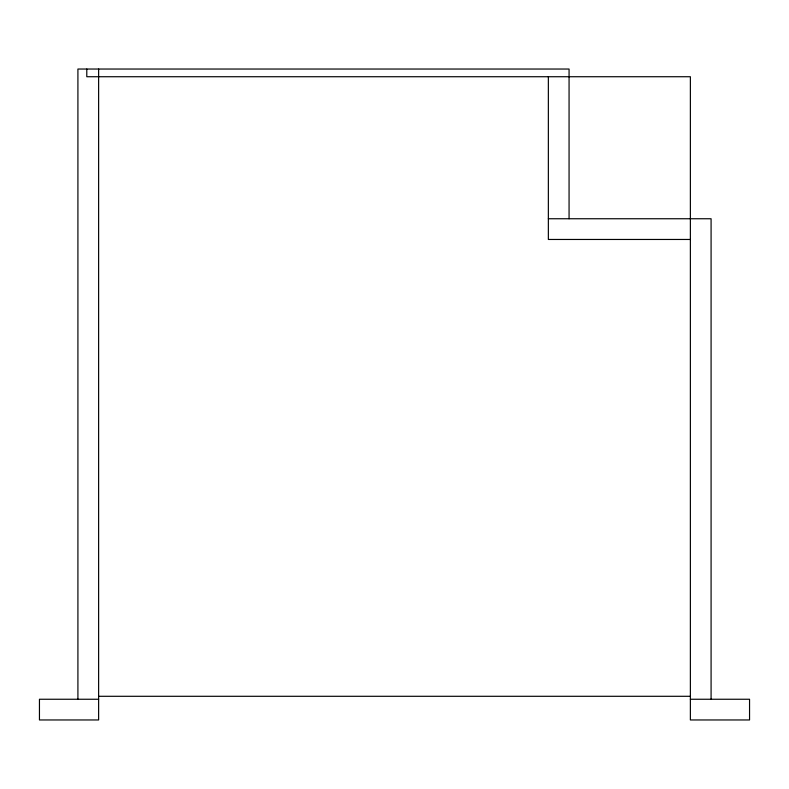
<?xml version="1.0" encoding="UTF-8"?>
<svg xmlns="http://www.w3.org/2000/svg" width="789" height="789" viewBox="0 0 789 789"><rect width="100%" height="100%" fill="white"/><g stroke="black" fill="none" stroke-linecap="round" stroke-linejoin="round"><path stroke-width="1.18" d="M548.355 218.75L711.086 218.75L711.086 699.251M690.375 239.462L548.355 239.462L548.355 76.73M98.625 696.293L690.375 696.293M98.625 699.251L39.45 699.251L39.45 719.962L98.625 719.962L98.625 69.037M690.375 699.251L749.55 699.251L749.55 719.962L690.375 719.962L690.375 76.73L86.79 76.73L86.79 69.037M569.066 218.75L569.066 69.037L77.914 69.037L77.914 699.251"/></g></svg>
